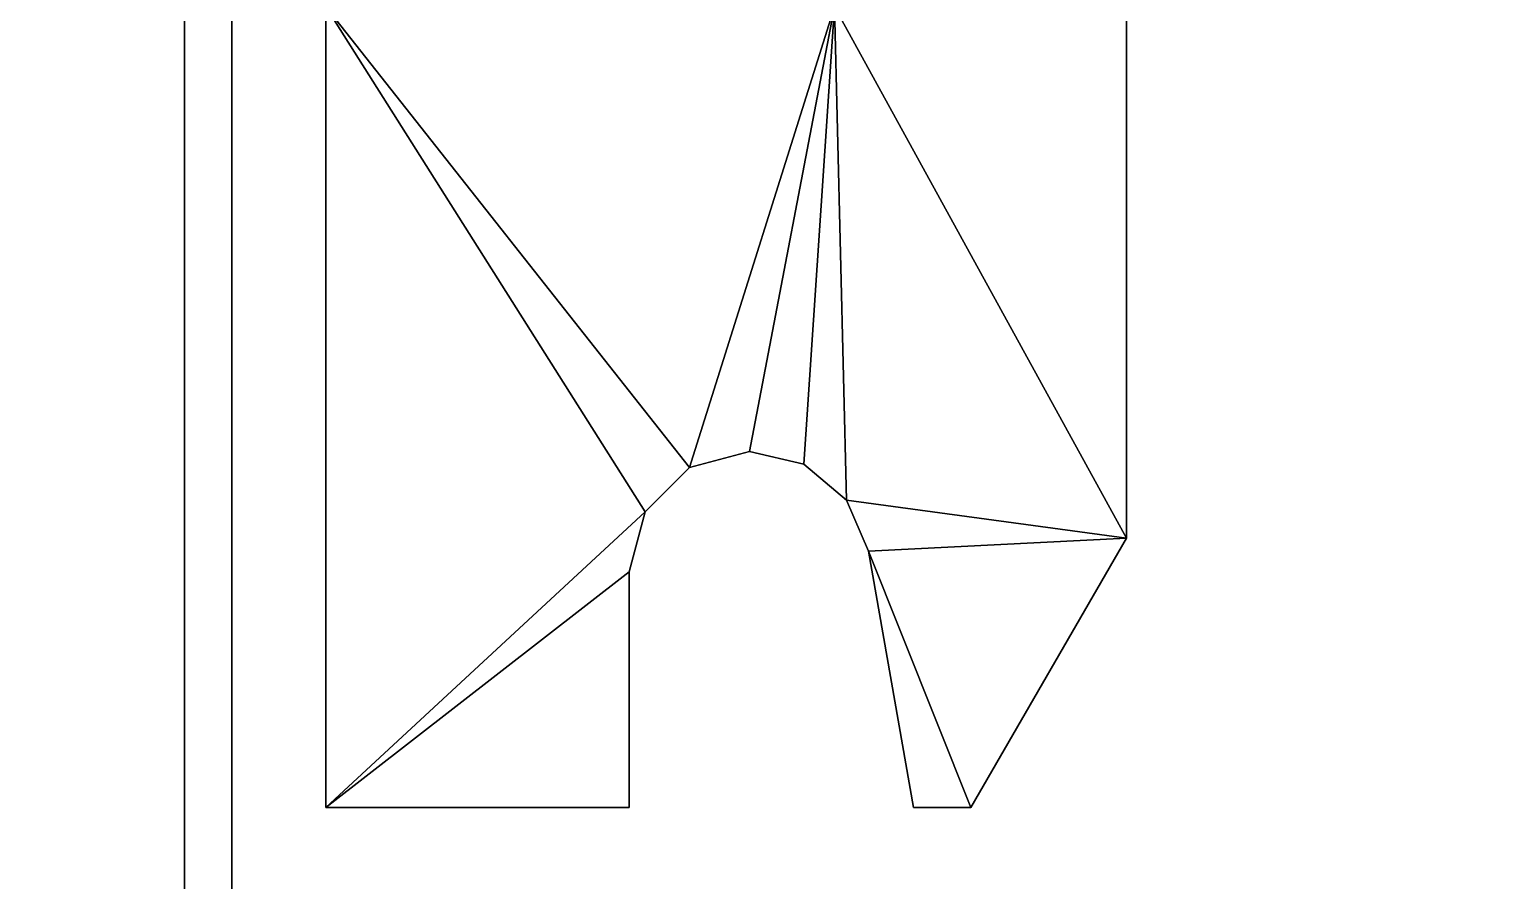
# Model space of a CAD drawing. Extents: x -234 to 3254, y -500 to 80.
# Drawn here: x 1554.35 to 1569.95, y -415.03 to -405.99 of the extents above; entities that cross this region are included whole.
import ezdxf

# ---------------------------------------------------------------- set-up
doc = ezdxf.new("R2010")
doc.units = 0

# ---------------------------------------------------------------- blocks, each defined once
blk = doc.blocks.new('Rack florencia.alacena 2p torre[1].Suelo1', base_point=(18, 19))
at = {"layer": 'e-negro', "color": 0}
for points in [[(18, 19), (18, 450), (982, 450), (982, 19)], [(18, 19, 18), (18, 450, 18), (982, 450, 18), (982, 19, 18)]]:
    blk.add_3dface(points, dxfattribs=at)
at = {"layer": 'negro', "color": 0}
blk.add_3dface([(18, 19, 18), (18, 450, 18), (18, 450), (18, 19)], dxfattribs=at)
blk = doc.blocks.new('Rack florencia.alacena 2p torre[1].Suelo')
at = {"layer": 'e-negro'}
blk.add_blockref('Rack florencia.alacena 2p torre[1].Suelo1', (18, 19), dxfattribs=at)
blk = doc.blocks.new('Rack florencia.alacena 2p torre[1].Techo1', base_point=(982, 19, 381))
at = {"layer": 'e-negro', "color": 0}
for points in [[(982, 19, 381), (982, 450, 381), (18, 450, 381), (18, 19, 381)], [(982, 19, 363), (982, 450, 363), (18, 450, 363), (18, 19, 363)], [(18, 450, 363), (18, 19, 363), (18, 19, 381), (18, 450, 381)]]:
    blk.add_3dface(points, dxfattribs=at)
blk = doc.blocks.new('Rack florencia.alacena 2p torre[1].Techo')
at = {"layer": 'e-negro'}
blk.add_blockref('Rack florencia.alacena 2p torre[1].Techo1', (982, 19, 381), dxfattribs=at)
blk = doc.blocks.new('Rack florencia.alacena 2p torre[1].Lateral Izquierdo1', base_point=(0, 19, 381))
at = {"layer": 'e-negro', "color": 0}
blk.add_3dface([(18, 19, 381), (18, 450, 381), (18, 450), (18, 19)], dxfattribs=at)
at = {"layer": 'negro', "color": 0}
for points in [[(18, 19, 381), (18, 450, 381), (0, 450, 381), (0, 19, 381)], [(18, 450), (18, 19), (0, 19), (0, 450)]]:
    blk.add_3dface(points, dxfattribs=at)
blk = doc.blocks.new('Rack florencia.alacena 2p torre[1].Lateral Izquierdo2', base_point=(19.5, 61.75, 336.5))
at = {"layer": 'ACCESSORY', "color": 0, "invisible_edges": 8}
for points in [[(28, 47.2, 316.5), (24.9, 44.25, 316.5), (28, 38.608, 316.5), (28, 47.2, 316.5)], [(28, 47.2, 305.5), (28, 38.608, 305.5), (24.9, 44.25, 305.5), (28, 47.2, 305.5)], [(28, 47.2, 305.5), (28, 47.2, 316.5), (28, 38.608, 316.5), (28, 47.2, 305.5)], [(28, 38.608, 305.5), (28, 47.2, 305.5), (28, 38.608, 316.5), (28, 38.608, 305.5)], [(19.5, 35.75, 316.5), (22.891, 38.89, 316.5), (19.5, 44.25, 316.5), (19.5, 35.75, 316.5)], [(19.5, 35.75, 316.5), (19.5, 44.25, 316.5), (19.5, 44.25, 305.5), (19.5, 35.75, 316.5)], [(23.36, 39.359, 316.5), (19.5, 44.25, 316.5), (22.891, 38.89, 316.5), (23.36, 39.359, 316.5)], [(19.5, 44.25, 316.5), (23.36, 39.359, 316.5), (24.9, 44.25, 316.5), (19.5, 44.25, 316.5)], [(19.5, 35.75, 305.5), (19.5, 35.75, 316.5), (19.5, 44.25, 305.5), (19.5, 35.75, 305.5)], [(19.5, 35.75, 305.5), (19.5, 44.25, 305.5), (22.891, 38.89, 305.5), (19.5, 35.75, 305.5)], [(22.891, 38.89, 305.5), (19.5, 44.25, 305.5), (23.36, 39.359, 305.5), (22.891, 38.89, 305.5)], [(24.9, 44.25, 305.5), (23.36, 39.359, 305.5), (19.5, 44.25, 305.5), (24.9, 44.25, 305.5)], [(23.36, 39.359, 316.5), (24, 39.53, 316.5), (24.9, 44.25, 316.5), (23.36, 39.359, 316.5)], [(24, 39.53, 305.5), (23.36, 39.359, 305.5), (24.9, 44.25, 305.5), (24, 39.53, 305.5)], [(24, 39.53, 316.5), (24.574, 39.394, 316.5), (24.9, 44.25, 316.5), (24, 39.53, 316.5)], [(24.574, 39.394, 305.5), (24, 39.53, 305.5), (24.9, 44.25, 305.5), (24.574, 39.394, 305.5)], [(24.574, 39.394, 316.5), (25.027, 39.014, 316.5), (24.9, 44.25, 316.5), (24.574, 39.394, 316.5)], [(24.574, 39.394, 305.5), (24.9, 44.25, 305.5), (25.027, 39.014, 305.5), (24.574, 39.394, 305.5)], [(24.9, 44.25, 316.5), (25.027, 39.014, 316.5), (28, 38.608, 316.5), (24.9, 44.25, 316.5)], [(28, 38.608, 305.5), (25.027, 39.014, 305.5), (24.9, 44.25, 305.5), (28, 38.608, 305.5)], [(25.261, 38.472, 316.5), (28, 38.608, 316.5), (25.027, 39.014, 316.5), (25.261, 38.472, 316.5)], [(25.261, 38.472, 305.5), (25.027, 39.014, 305.5), (28, 38.608, 305.5), (25.261, 38.472, 305.5)], [(22.72, 38.25, 316.5), (22.891, 38.89, 316.5), (19.5, 35.75, 316.5), (22.72, 38.25, 316.5)], [(22.72, 38.25, 305.5), (19.5, 35.75, 305.5), (22.891, 38.89, 305.5), (22.72, 38.25, 305.5)], [(26.35, 35.75, 316.5), (28, 38.608, 316.5), (25.261, 38.472, 316.5), (26.35, 35.75, 316.5)], [(26.35, 35.75, 305.5), (25.261, 38.472, 305.5), (28, 38.608, 305.5), (26.35, 35.75, 305.5)], [(25.741, 35.75, 316.5), (26.35, 35.75, 316.5), (25.261, 38.472, 316.5), (25.741, 35.75, 316.5)], [(25.741, 35.75, 305.5), (25.261, 38.472, 305.5), (26.35, 35.75, 305.5), (25.741, 35.75, 305.5)], [(22.72, 35.75, 316.5), (22.72, 38.25, 316.5), (19.5, 35.75, 316.5), (22.72, 35.75, 316.5)], [(22.72, 38.25, 305.5), (22.72, 35.75, 305.5), (19.5, 35.75, 305.5), (22.72, 38.25, 305.5)], [(22.72, 35.75, 316.5), (19.5, 35.75, 316.5), (19.5, 35.75, 305.5), (22.72, 35.75, 316.5)], [(22.72, 35.75, 305.5), (22.72, 35.75, 316.5), (19.5, 35.75, 305.5), (22.72, 35.75, 305.5)], [(25.741, 35.75, 316.5), (25.741, 35.75, 305.5), (26.35, 35.75, 316.5), (25.741, 35.75, 316.5)], [(25.741, 35.75, 305.5), (26.35, 35.75, 305.5), (26.35, 35.75, 316.5), (25.741, 35.75, 305.5)]]:
    blk.add_3dface(points, dxfattribs=at)
at = {"layer": 'ACCESSORY', "color": 0}
for points in [[(23.36, 39.359, 305.5), (24, 39.53, 305.5), (24, 39.53, 316.5), (23.36, 39.359, 316.5)], [(24.574, 39.394, 316.5), (24, 39.53, 316.5), (24, 39.53, 305.5), (24.574, 39.394, 305.5)], [(22.891, 38.89, 305.5), (23.36, 39.359, 305.5), (23.36, 39.359, 316.5), (22.891, 38.89, 316.5)], [(24.574, 39.394, 316.5), (24.574, 39.394, 305.5), (25.027, 39.014, 305.5), (25.027, 39.014, 316.5)], [(25.027, 39.014, 316.5), (25.027, 39.014, 305.5), (25.261, 38.472, 305.5), (25.261, 38.472, 316.5)], [(22.72, 38.25, 305.5), (22.891, 38.89, 305.5), (22.891, 38.89, 316.5), (22.72, 38.25, 316.5)], [(26.35, 35.75, 316.5), (26.35, 35.75, 305.5), (28, 38.608, 305.5), (28, 38.608, 316.5)], [(25.261, 38.472, 316.5), (25.261, 38.472, 305.5), (25.741, 35.75, 305.5), (25.741, 35.75, 316.5)], [(22.72, 35.75, 305.5), (22.72, 38.25, 305.5), (22.72, 38.25, 316.5), (22.72, 35.75, 316.5)]]:
    blk.add_3dface(points, dxfattribs=at)
blk = doc.blocks.new('Rack florencia.alacena 2p torre[1].Lateral Izquierdo3', base_point=(19.5, 61.75, 97))
at = {"layer": 'ACCESSORY', "color": 0, "invisible_edges": 8}
for points in [[(28, 47.2, 77), (24.9, 44.25, 77), (28, 38.608, 77), (28, 47.2, 77)], [(28, 47.2, 66), (28, 38.608, 66), (24.9, 44.25, 66), (28, 47.2, 66)], [(28, 47.2, 66), (28, 47.2, 77), (28, 38.608, 77), (28, 47.2, 66)], [(28, 38.608, 66), (28, 47.2, 66), (28, 38.608, 77), (28, 38.608, 66)], [(19.5, 35.75, 77), (22.891, 38.89, 77), (19.5, 44.25, 77), (19.5, 35.75, 77)], [(19.5, 35.75, 77), (19.5, 44.25, 77), (19.5, 44.25, 66), (19.5, 35.75, 77)], [(23.36, 39.359, 77), (19.5, 44.25, 77), (22.891, 38.89, 77), (23.36, 39.359, 77)], [(19.5, 44.25, 77), (23.36, 39.359, 77), (24.9, 44.25, 77), (19.5, 44.25, 77)], [(19.5, 35.75, 66), (19.5, 35.75, 77), (19.5, 44.25, 66), (19.5, 35.75, 66)], [(19.5, 35.75, 66), (19.5, 44.25, 66), (22.891, 38.89, 66), (19.5, 35.75, 66)], [(22.891, 38.89, 66), (19.5, 44.25, 66), (23.36, 39.359, 66), (22.891, 38.89, 66)], [(24.9, 44.25, 66), (23.36, 39.359, 66), (19.5, 44.25, 66), (24.9, 44.25, 66)], [(23.36, 39.359, 77), (24, 39.53, 77), (24.9, 44.25, 77), (23.36, 39.359, 77)], [(24, 39.53, 66), (23.36, 39.359, 66), (24.9, 44.25, 66), (24, 39.53, 66)], [(24, 39.53, 77), (24.574, 39.394, 77), (24.9, 44.25, 77), (24, 39.53, 77)], [(24.574, 39.394, 66), (24, 39.53, 66), (24.9, 44.25, 66), (24.574, 39.394, 66)], [(24.574, 39.394, 77), (25.027, 39.014, 77), (24.9, 44.25, 77), (24.574, 39.394, 77)], [(24.574, 39.394, 66), (24.9, 44.25, 66), (25.027, 39.014, 66), (24.574, 39.394, 66)], [(24.9, 44.25, 77), (25.027, 39.014, 77), (28, 38.608, 77), (24.9, 44.25, 77)], [(28, 38.608, 66), (25.027, 39.014, 66), (24.9, 44.25, 66), (28, 38.608, 66)], [(25.261, 38.472, 77), (28, 38.608, 77), (25.027, 39.014, 77), (25.261, 38.472, 77)], [(25.261, 38.472, 66), (25.027, 39.014, 66), (28, 38.608, 66), (25.261, 38.472, 66)], [(22.72, 38.25, 77), (22.891, 38.89, 77), (19.5, 35.75, 77), (22.72, 38.25, 77)], [(22.72, 38.25, 66), (19.5, 35.75, 66), (22.891, 38.89, 66), (22.72, 38.25, 66)], [(26.35, 35.75, 77), (28, 38.608, 77), (25.261, 38.472, 77), (26.35, 35.75, 77)], [(26.35, 35.75, 66), (25.261, 38.472, 66), (28, 38.608, 66), (26.35, 35.75, 66)], [(25.741, 35.75, 77), (26.35, 35.75, 77), (25.261, 38.472, 77), (25.741, 35.75, 77)], [(25.741, 35.75, 66), (25.261, 38.472, 66), (26.35, 35.75, 66), (25.741, 35.75, 66)], [(22.72, 35.75, 77), (22.72, 38.25, 77), (19.5, 35.75, 77), (22.72, 35.75, 77)], [(22.72, 38.25, 66), (22.72, 35.75, 66), (19.5, 35.75, 66), (22.72, 38.25, 66)], [(22.72, 35.75, 77), (19.5, 35.75, 77), (19.5, 35.75, 66), (22.72, 35.75, 77)], [(22.72, 35.75, 66), (22.72, 35.75, 77), (19.5, 35.75, 66), (22.72, 35.75, 66)], [(25.741, 35.75, 77), (25.741, 35.75, 66), (26.35, 35.75, 77), (25.741, 35.75, 77)], [(25.741, 35.75, 66), (26.35, 35.75, 66), (26.35, 35.75, 77), (25.741, 35.75, 66)]]:
    blk.add_3dface(points, dxfattribs=at)
at = {"layer": 'ACCESSORY', "color": 0}
for points in [[(23.36, 39.359, 66), (24, 39.53, 66), (24, 39.53, 77), (23.36, 39.359, 77)], [(24.574, 39.394, 77), (24, 39.53, 77), (24, 39.53, 66), (24.574, 39.394, 66)], [(22.891, 38.89, 66), (23.36, 39.359, 66), (23.36, 39.359, 77), (22.891, 38.89, 77)], [(24.574, 39.394, 77), (24.574, 39.394, 66), (25.027, 39.014, 66), (25.027, 39.014, 77)], [(25.027, 39.014, 77), (25.027, 39.014, 66), (25.261, 38.472, 66), (25.261, 38.472, 77)], [(22.72, 38.25, 66), (22.891, 38.89, 66), (22.891, 38.89, 77), (22.72, 38.25, 77)], [(26.35, 35.75, 77), (26.35, 35.75, 66), (28, 38.608, 66), (28, 38.608, 77)], [(25.261, 38.472, 77), (25.261, 38.472, 66), (25.741, 35.75, 66), (25.741, 35.75, 77)], [(22.72, 35.75, 66), (22.72, 38.25, 66), (22.72, 38.25, 77), (22.72, 35.75, 77)]]:
    blk.add_3dface(points, dxfattribs=at)
blk = doc.blocks.new('Rack florencia.alacena 2p torre[1].Lateral Izquierdo')
for name, p in [('Rack florencia.alacena 2p torre[1].Lateral Izquierdo2', (19.5, 61.75, 336.5)), ('Rack florencia.alacena 2p torre[1].Lateral Izquierdo3', (19.5, 61.75, 97))]:
    blk.add_blockref(name, p)
at = {"layer": 'e-negro'}
blk.add_blockref('Rack florencia.alacena 2p torre[1].Lateral Izquierdo1', (0, 19, 381), dxfattribs=at)
blk = doc.blocks.new('Rack florencia.alacena 2p torre[1].Mobile Shelf [1]1', base_point=(18.5, 432, 181.5))
at = {"layer": 'e-negro', "color": 0}
for points in [[(18.5, 432, 181.5), (18.5, 24, 181.5), (981.5, 24, 181.5), (981.5, 432, 181.5)], [(18.5, 432, 199.5), (18.5, 24, 199.5), (981.5, 24, 199.5), (981.5, 432, 199.5)], [(18.5, 432, 181.5), (18.5, 432, 199.5), (18.5, 24, 199.5), (18.5, 24, 181.5)]]:
    blk.add_3dface(points, dxfattribs=at)
blk = doc.blocks.new('Rack florencia.alacena 2p torre[1].Mobile Shelf [1]')
at = {"layer": 'e-negro'}
blk.add_blockref('Rack florencia.alacena 2p torre[1].Mobile Shelf [1]1', (18.5, 432, 181.5), dxfattribs=at)
blk = doc.blocks.new('Rack florencia.alacena 2p torre[1]')
at = {"layer": 'Rack florencia.alacena 2p torre[1].Lateral Izquierdo'}
blk.add_blockref('Rack florencia.alacena 2p torre[1].Lateral Izquierdo', (0, 0), dxfattribs=at)
at = {"layer": 'Rack florencia.alacena 2p torre[1].Mobile Shelf [1]'}
blk.add_blockref('Rack florencia.alacena 2p torre[1].Mobile Shelf [1]', (0, 0), dxfattribs=at)
at = {"layer": 'Rack florencia.alacena 2p torre[1].Suelo'}
blk.add_blockref('Rack florencia.alacena 2p torre[1].Suelo', (0, 0), dxfattribs=at)
at = {"layer": 'Rack florencia.alacena 2p torre[1].Techo'}
blk.add_blockref('Rack florencia.alacena 2p torre[1].Techo', (0, 0), dxfattribs=at)
blk = doc.blocks.new('Rack florencia.piso terminacion alacena con led.Suelo1')
at = {"layer": 'c-guatambu', "color": 0}
for points in [[(0, 0), (0, 431), (2000, 431), (2000, 0)], [(0, 0, 19), (0, 431, 19), (2000, 431, 19), (2000, 0, 19)]]:
    blk.add_3dface(points, dxfattribs=at)
blk = doc.blocks.new('Rack florencia.piso terminacion alacena con led.Suelo')
at = {"layer": 'c-guatambu'}
blk.add_blockref('Rack florencia.piso terminacion alacena con led.Suelo1', (0, 0), dxfattribs=at)
blk = doc.blocks.new('Rack florencia.piso terminacion alacena con led')
at = {"layer": 'Rack florencia.piso terminacion alacena con led.Suelo'}
blk.add_blockref('Rack florencia.piso terminacion alacena con led.Suelo', (0, 0), dxfattribs=at)

msp = doc.modelspace()

# ---------------------------------------------------------------- block references
for name, p in [('Rack florencia.piso terminacion alacena con led', (538, -431, 581)), ('Rack florencia.alacena 2p torre[1]', (1538, -450, 200))]:
    msp.add_blockref(name, p)

doc.saveas('drawing.dxf')
